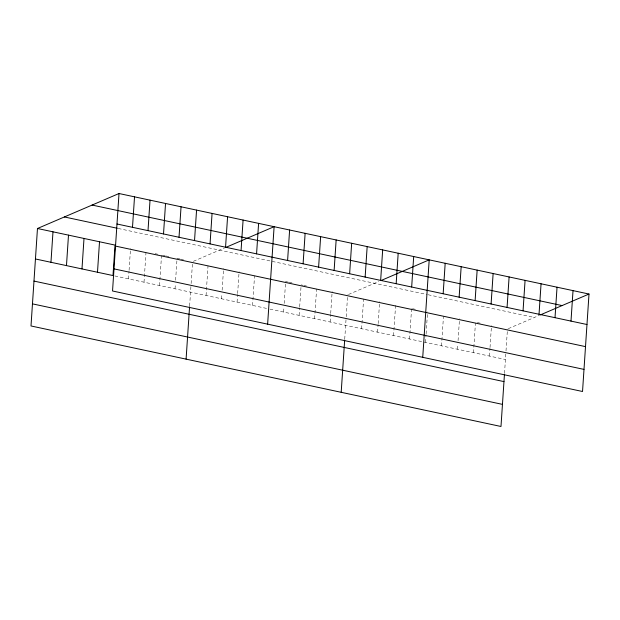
<?xml version="1.0" encoding="UTF-8"?>
<svg xmlns="http://www.w3.org/2000/svg" width="620" height="620" viewBox="0 0 620 620"><rect width="100%" height="100%" fill="white"/><g stroke="black" fill="none" stroke-linecap="round" stroke-linejoin="round"><path stroke-width="0.46" stroke-dasharray="3.1 2.33" d="M128.511 278.876L129.014 271.258M129.076 270.304L130.533 248.403M144.018 282.193L145.979 252.665M159.526 285.51L161.549 255.037M175.034 288.827L175.351 284.069M175.607 280.255L177.056 258.354L179.8 258.935M189.627 305.962L191.053 284.526M191.115 283.572L192.51 262.617M206.057 295.461L208.018 265.933M221.565 298.778L221.883 294.019M222.131 290.207L223.588 268.305M237.072 302.095L237.576 294.477M237.646 293.524L239.095 271.622M252.58 305.412L254.541 275.885M283.603 312.046L283.921 307.288M284.169 303.474L285.626 281.573L288.362 282.154M299.111 315.363L299.615 307.745M299.685 306.792L301.072 285.836M314.619 318.68L316.58 289.153M330.135 321.997L330.638 314.379M330.7 313.425L332.157 291.524M344.72 339.132L346.146 317.696M346.208 316.743L347.665 294.841M361.623 328.732L363.584 299.204M377.603 332.149L378.107 324.531M378.169 323.578L379.626 301.676M393.576 335.567L395.606 305.087M409.557 338.985L411.587 308.504M425.537 342.403L426.049 334.785M426.111 333.831L427.56 311.922M441.518 345.821L443.478 316.293M457.498 349.238L457.816 344.48M458.064 340.667L459.521 318.757M473.479 352.656L475.439 323.129M489.459 356.074L489.963 348.456M490.025 347.502L491.482 325.593M504.517 373.31L505.943 351.873M506.005 350.92L507.462 329.011M193.386 261.315L224.517 247.961M348.479 294.485L378.774 281.496M508.276 328.662L539.408 315.309M118.211 228.47L427.211 294.554M428.149 294.756L534.37 317.471M155.163 253.665L157.899 254.254M162.463 255.231L165.199 255.812M166.114 256.006L168.849 256.595M180.707 259.129L183.45 259.718M289.276 282.348L292.012 282.937M301.134 284.89L302.963 285.278M303.878 285.471L306.613 286.06M412.525 308.706L415.346 309.31M477.385 322.578L480.206 323.183M114.824 275.954L267.181 308.535M269.917 309.124L505.439 359.492"/><path stroke-width="0.93" d="M119.009 193.517L112.538 290.989L582.529 391.499L589 294.035L119.009 193.517L37.471 228.501L31 325.965L500.991 426.482L504.455 374.232M50.956 262.291L52.987 231.818M66.472 265.608L68.495 235.135M81.98 268.925L84.002 238.452M97.487 272.242L99.51 241.769M132.494 227.315L134.525 196.834M148.01 230.632L150.032 200.151M163.517 233.949L165.54 203.469M179.025 237.266L181.048 206.786M186.093 359.135L189.565 306.885M194.533 240.583L196.563 210.103M210.048 243.9L212.071 213.419M225.556 247.217L227.579 216.737M241.064 250.534L243.087 220.054M256.572 253.851L258.602 223.371M267.631 324.159L274.11 226.688L225.354 247.605M287.595 260.485L289.618 230.004M303.103 263.802L305.125 233.322M318.61 267.119L320.641 236.638M334.126 270.436L336.149 239.956M341.194 392.305L344.666 340.054M349.634 273.753L351.656 243.272M365.141 277.07L367.164 246.59M380.649 280.387L382.672 249.906M396.165 283.704L398.187 253.224M411.672 287.021L413.695 256.541M422.732 357.329L429.203 259.858L381.292 280.411M443.161 293.756L445.183 263.275M459.141 297.174L461.164 266.693M475.121 300.591L477.144 270.111M491.094 304.009L493.125 273.529M507.075 307.427L509.105 276.946M523.055 310.845L525.078 280.364M539.036 314.262L541.058 283.782M555.016 317.68L557.039 287.2M570.997 321.098L573.019 290.617M540.253 314.945L589 294.035M92.101 205.065L562.092 305.575M116.986 223.998L586.977 324.516M64.379 216.953L117.296 228.269M37.471 228.501L115.025 245.086L112.995 275.559L35.449 258.974M115.522 246.101L585.505 346.619M114.01 268.879L583.994 369.396M33.984 281.085L503.967 381.602M32.465 303.862L502.456 404.372"/></g></svg>
